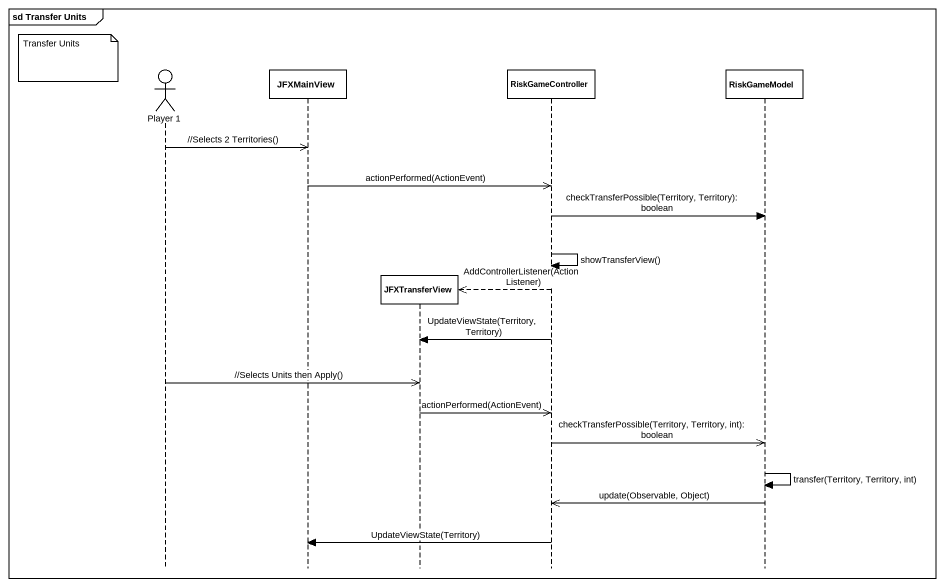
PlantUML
@startuml
mainframe sd Transfer Units
hide footbox
actor "Player 1" as Player_1
participant JFXMainView
participant JFXTransferView
participant RiskGameController
participant RiskGameModel

note left of Player_1 : Transfer Units
Player_1 ->> JFXMainView : //Selects 2 Territories()
JFXMainView ->> RiskGameController : actionPerformed(ActionEvent)
RiskGameController -> RiskGameModel : checkTransferPossible(Territory, Territory): boolean
RiskGameController -> RiskGameController : showTransferView()
RiskGameController -->> JFXTransferView ** : AddControllerListener(ActionListener)
RiskGameController -> JFXTransferView : UpdateViewState(Territory, Territory)
Player_1 ->> JFXTransferView : //Selects Units then Apply()
JFXTransferView ->> RiskGameController : actionPerformed(ActionEvent)
RiskGameController ->> RiskGameModel : checkTransferPossible(Territory, Territory, int): boolean
RiskGameModel -> RiskGameModel : transfer(Territory, Territory, int)
RiskGameModel ->> RiskGameController : update(Observable, Object)
RiskGameController -> JFXMainView : UpdateViewState(Territory)
@enduml
